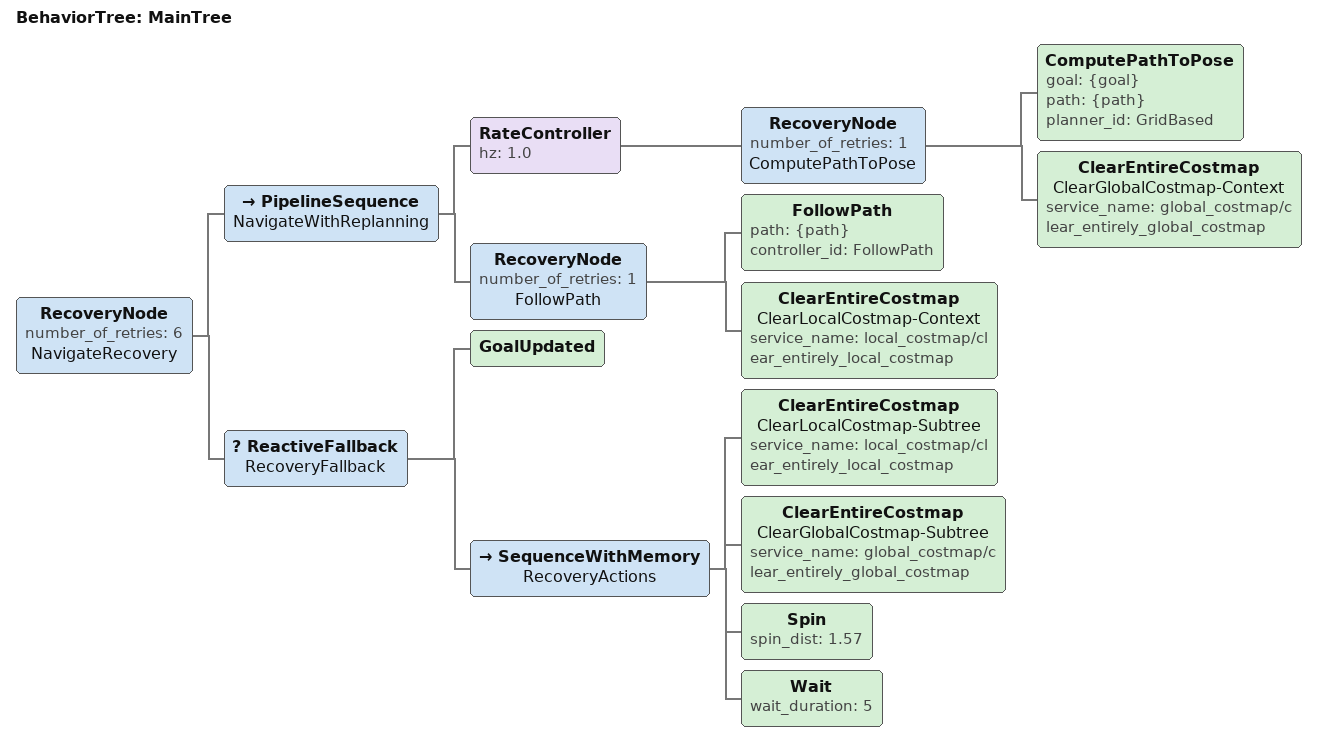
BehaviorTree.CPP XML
<?xml version="1.0"?>
<!--
  This Behavior Tree replans the global path periodically at 1 Hz and it also has
  recovery actions.
-->
<root BTCPP_format="4" main_tree_to_execute="MainTree">
  <BehaviorTree ID="MainTree">
    <RecoveryNode number_of_retries="6" name="NavigateRecovery">
      <PipelineSequence name="NavigateWithReplanning">
        <RateController hz="1.0">
          <RecoveryNode number_of_retries="1" name="ComputePathToPose">
            <ComputePathToPose goal="{goal}" path="{path}" planner_id="GridBased"/>
            <ClearEntireCostmap name="ClearGlobalCostmap-Context" service_name="global_costmap/clear_entirely_global_costmap"/>
          </RecoveryNode>
        </RateController>
        <RecoveryNode number_of_retries="1" name="FollowPath">
          <FollowPath path="{path}" controller_id="FollowPath"/>
          <ClearEntireCostmap name="ClearLocalCostmap-Context" service_name="local_costmap/clear_entirely_local_costmap"/>
        </RecoveryNode>
      </PipelineSequence>
      <ReactiveFallback name="RecoveryFallback">
        <GoalUpdated/>
        <SequenceWithMemory name="RecoveryActions">
          <ClearEntireCostmap name="ClearLocalCostmap-Subtree" service_name="local_costmap/clear_entirely_local_costmap"/>
          <ClearEntireCostmap name="ClearGlobalCostmap-Subtree" service_name="global_costmap/clear_entirely_global_costmap"/>
          <Spin spin_dist="1.57"/>
          <Wait wait_duration="5"/>
        </SequenceWithMemory>
      </ReactiveFallback>
    </RecoveryNode>
  </BehaviorTree>
</root>
